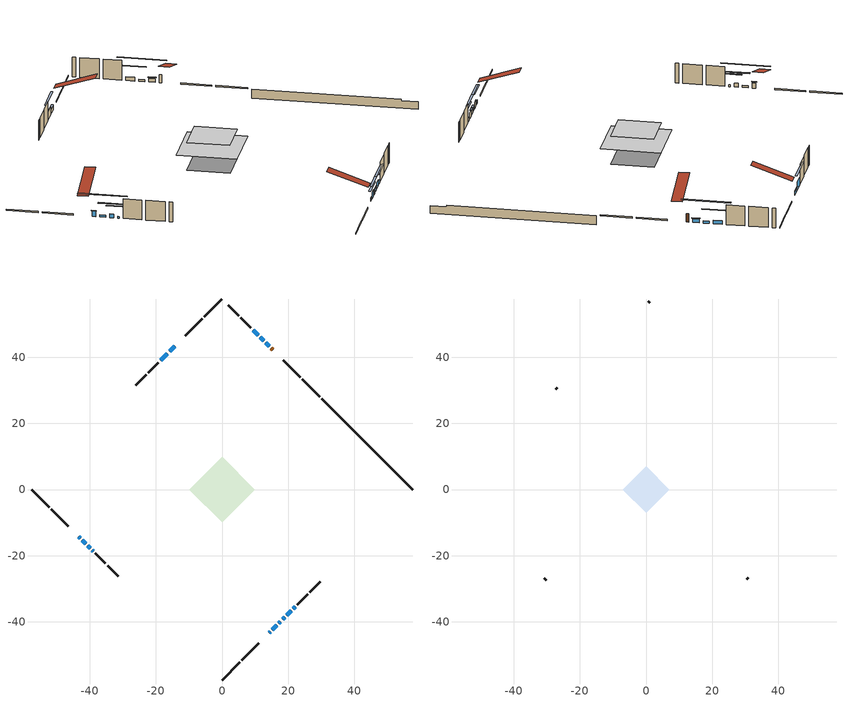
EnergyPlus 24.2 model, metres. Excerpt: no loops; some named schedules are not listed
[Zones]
conditioned space
 floor adiabatic (AdiabaticFloorConstruction): -9.97,0 0,9.97 9.97,0 0,-9.97 z2.9
 floor foundation (Slab1 construction): -6.84,0.38 -0.38,6.84 6.84,-0.38 0.38,-6.84 z-1.77
 wall outside (RimJoist1 construction): 0,-57.57 5.29,-52.28 / -57.57,0 -52.28,-5.29 / 0,57.57 -5.29,52.28 / 29.54,28.03 24.25,33.32 z0.46:0.76
 wall outside (RimJoist2 construction): 5.95,-51.62 11.08,-46.49 / -51.62,-5.95 -46.49,-11.08 / -5.95,51.62 -11.08,46.49 / 23.59,33.98 18.46,39.11 z0.46:0.76
 wall outside (AdiabaticWallConstruction 1): 15.34,42.24 14.94,42.63 z0.46:2.49
 wall outside (AdiabaticWallConstruction): 14.2,-43.37 14.6,-42.97 / -14.21,43.37 -15.82,41.75 / 17.14,-40.44 17.66,-39.92 / 18.31,-39.26 18.98,-38.59 / 14.29,43.29 13.24,44.33 / -40.51,-17.06 -39.85,-17.73 / 10.93,46.65 9.42,48.16 z0.46:1.38; 15.26,-42.32 16.48,-41.09 / 19.63,-37.94 20.86,-36.72 z0.46:1.98; -43.37,-14.21 -42.83,-14.75 z0.46:1.78; -16.48,41.09 -18.56,39.01 z0.46:2.44; -42.17,-15.4 -41.17,-16.41 / 12.59,44.99 11.58,45.99 z0.46:0.97; 21.51,-36.06 22.16,-35.41 z0.46:1.35; -39.19,-18.38 -38.9,-18.67 z0.46:0.87
 wall outside (Wall1 construction): 22.82,-34.76 25.85,-31.73 / -38.25,-19.33 -35.22,-22.36 / -19.22,38.36 -22.25,35.33 / 8.76,48.81 5.73,51.84 z0.46:5.34
 wall outside (Wall2 construction): 26.5,-31.07 29.73,-27.85 / -34.56,-23.01 -31.34,-26.24 / -22.9,34.67 -26.13,31.45 / 5.07,52.5 1.85,55.72 z0.46:5.34
 wall foundation (FoundationWall1 construction): 30.2,27.37,-1.77 30.2,27.37,0.46 54.84,2.74,0.46 54.84,2.74,0.09 57.57,0,0.09 57.57,0,-1.77
 window (WindowConstruction 12): 14.21,-43.37 14.6,-42.97 z0.46:1.37
 window (WindowConstruction 6): -14.21,43.37 -15.82,41.75 z0.46:1.37
 window (WindowConstruction 7): 15.26,-42.32 16.48,-41.09 z0.46:1.98
 window (WindowConstruction 8): 17.14,-40.44 17.66,-39.92 z0.46:1.37
 window (WindowConstruction 9): 18.31,-39.26 18.98,-38.6 z0.46:1.37
 window (WindowConstruction 10): -43.37,-14.21 -42.83,-14.74 z0.46:1.78
 window (WindowConstruction 11): 14.29,43.29 13.24,44.33 z0.46:1.37
 window (WindowConstruction): -16.48,41.09 -18.56,39.01 z0.46:2.44
 window (WindowConstruction 13): -42.17,-15.4 -41.17,-16.41 z0.46:0.97
 window (WindowConstruction 14): 12.59,44.99 11.58,45.99 z0.46:0.97
 window (WindowConstruction 1): 19.64,-37.94 20.86,-36.72 z0.46:1.98
 window (WindowConstruction 2): 21.51,-36.06 22.16,-35.41 z0.46:1.35
 window (WindowConstruction 3): -40.51,-17.06 -39.85,-17.73 z0.46:1.37
 window (WindowConstruction 4): -39.19,-18.38 -38.9,-18.67 z0.46:0.87
 window (WindowConstruction 5): 10.93,46.65 9.42,48.16 z0.46:1.37
 door (Door): 15.34,42.24 14.94,42.63 z0.46:2.49
 ceiling adiabatic (AdiabaticFloorConstruction): 0,-9.97 9.97,0 0,9.97 -9.97,0 z2.9
attic - vented
 floor to conditioned space (Floor1 construction Reversed): -7.05,0 0,7.05 7.05,0 0,-7.05 z5.34
 wall outside (Wall3 construction): 30.38,-27.19 30.92,-26.65 / -30.68,-26.89 -30.14,-27.43 / -26.78,30.79 -27.32,30.25 / 1.2,56.38 0.66,56.92 z0.46:5.34
 roof outside (Roof1 construction): 13.55,-44.02,5.34 6.68,-37.16,8.57 4.87,-38.97,8.57 11.74,-45.83,5.34; -44.02,-13.55,5.34 -37.16,-6.68,8.57 -38.97,-4.87,8.57 -45.83,-11.74,5.34; -13.55,44.02,5.34 -6.68,37.16,8.57 -4.87,38.97,8.57 -11.74,45.83,5.34; 16,41.58,5.34 9.13,34.71,8.57 10.94,32.9,8.57 17.8,39.77,5.34
shading: 16.47,-41.11 12.34,-45.23 12.63,-45.53 16.76,-41.4 z4.01; -15.96,41.61 -14.06,43.51 -14.35,43.8 -16.26,41.9 z1.58; 18.35,-39.23 13.39,-44.18 13.68,-44.47 18.64,-39.52 z4.62; 17.8,-39.77 16.99,-40.58 17.28,-40.87 18.09,-40.06 z1.58; 19.12,-38.45 18.17,-39.4 18.46,-39.69 19.41,-38.74 z1.58; -42.69,-14.89 -43.51,-14.06 -43.8,-14.35 -42.98,-15.18 z1.98; 13.1,44.47 14.43,43.15 14.72,43.44 13.39,44.76 z1.58; -20.43,37.15 -14.61,42.96 -14.9,43.25 -20.72,37.44 z5.08; -37.58,-20 -45.77,-11.81 -46.06,-12.1 -37.87,-20.29 z6.05; 7.99,49.58 16.18,41.4 16.47,41.69 8.28,49.88 z6.05; 22.72,-34.85 17.77,-39.8 18.06,-40.1 23.01,-35.14 z4.62; 24.03,-33.55 19.65,-37.93 19.94,-38.22 24.32,-33.84 z3.99; -37.98,-19.59 -42.38,-15.2 -42.67,-15.49 -38.27,-19.88 z4.01; -37.04,-20.54 -41.06,-16.52 -41.35,-16.81 -37.33,-20.83 z3.5; 7.55,50.02 12.79,44.78 13.08,45.07 7.84,50.31 z4.01
[Building]
Building 1: Terrain=Suburbs
[Site:Location]
Toronto City Centre_ON: Latitude {deg}=43.63; Longitude {deg}=-79.39; Time Zone {hr}=-5; Elevation {m}=77; Keep Site Location Information=Yes
[Site:GroundTemperature:Shallow]
5.01852, 3.26908, 3.12898, 3.95918, 7.29196, 10.6092, 13.4851, 15.3069, 15.4617, 13.9799, 11.1774, 7.9619
[Site:WaterMainsTemperature]
Calculation Method=Schedule; Temperature Schedule=mains temperature schedule
[Material] Roughness=Rough; Thermal Absorptance=0.9
Name | Thickness {m} | Conductivity {W/m-K} | Density {kg/m3} | Specific Heat {J/kg-K} | Solar Absorptance | Visible Absorptance
asphalt or fiberglass shingles | 0.00635 | 0.162714 | 1121.4 | 1465.45 | 0.4 | 0.4
ceiling loosefill ins | 0.169333 | 0.0480833 | 16.02 | 1046.75 | 0.7 | 0.7
ceiling stud and cavity | 0.1397 | 0.543394 | 65.682 | 1177.47 | 0.7 | 0.7
concrete 4.0 in. | 0.1016 | 1.803125 | 2242.8 | 837.4 | 0.7 | 0.7
concrete 8.0 in. | 0.2032 | 1.803125 | 2242.8 | 837.4 | 0.7 | 0.7
door material | 0.04445 | 0.053851 | 512.64 | 1214.23 | 0.7 | 0.7
exterior vertical ins | 0.00272699 | 0.029427 | 32.04 | 1214.23 | 0.7 | 0.7
floor covering | 0.0127 | 0.0433444 | 54.468 | 1339.84 | 0.6 | 0.6
floor rigid ins; wall rigid ins | 0.512978 | 0.029427 | 32.04 | 1214.23 | 0.7 | 0.7
floor stud and cavity | 0.1397 | 1.75129 | 37.0049 | 1207.88 | 0.7 | 0.7
furniture material conditioned space 1 | 0.1524 | 0.115458 | 640.8 | 1214.23 | 0.6 | 0.6
gypsum board | 0.0127 | 0.160291 | 801 | 837.4 | 0.6 | 0.6
gypsum board 1 | 0.0127 | 0.160291 | 801 | 837.4 | 0.7 | 0.7
osb sheathing 0.5 in. | 0.0127 | 0.115458 | 512.64 | 1214.23 | 0.7 | 0.7
osb sheathing 0.75 in. | 0.01905 | 0.115458 | 512.64 | 1214.23 | 0.7 | 0.7
osb sheathing 2.0 in. | 0.0508 | 0.115458 | 512.64 | 1214.23 | 0.7 | 0.7
rim joist rigid ins | 0.051816 | 0.029427 | 32.04 | 1214.23 | 0.7 | 0.7
rim joist stud and cavity | 0.0508 | 0.177588 | 50.32683 | 1063.81 | 0.6 | 0.6
rim joist stud and cavity 1 | 0.0508 | 0.275866 | 125.044 | 1163.47 | 0.6 | 0.6
wall stud and cavity | 0.1397 | 0.0818765 | 139.0536 | 1170.24 | 0.7 | 0.7
wall stud and cavity 1 | 0.1397 | 0.0935595 | 139.0536 | 1170.24 | 0.7 | 0.7
wall stud and cavity 2 | 0.0889 | 6.1454 | 50.32683 | 1063.81 | 0.6 | 0.6
wall stud and cavity 3 | 0.0889 | 0.380278 | 52.3479 | 1209.89 | 0.7 | 0.7
wall stud and cavity 4 | 0.0889 | 0.391764 | 83.0341 | 1211.67 | 0.7 | 0.7
wood siding | 0.0254 | 0.102417 | 544.68 | 1172.36 | 0.4 | 0.4
wood siding 1 | 0.00254 | 0.102417 | 544.68 | 1172.36 | 0.4 | 0.4
wood siding 2; wood siding 3; wood siding 4 | 0.0254 | 0.102417 | 544.68 | 1172.36 | 0.7 | 0.7
[WindowMaterial:SimpleGlazingSystem]
Name | U-Factor {W/m2-K} | Solar Heat Gain Coefficient
WindowMaterial | 2.26155 | 0.54
WindowMaterial 1 | 1.93563 | 0.6
WindowMaterial 10 | 2.05771 | 0.56
WindowMaterial 11 | 3.063281 | 0.4
WindowMaterial 2 | 2.05941 | 0.51
WindowMaterial 3 | 2.12698 | 0.48
WindowMaterial 4 | 2.09405 | 0.46
WindowMaterial 5 | 2.092343 | 0.49
WindowMaterial 6 | 2.080987 | 0.5
WindowMaterial 7 | 2.086665 | 0.5
WindowMaterial 8 | 2.05203 | 0.52
WindowMaterial 9 | 2.04351 | 0.53
[Construction]
AdiabaticFloorConstruction: floor stud and cavity, floor rigid ins, osb sheathing 0.75 in., floor covering
AdiabaticWallConstruction: wood siding 3, wall rigid ins, wall stud and cavity 3, gypsum board
AdiabaticWallConstruction 1: wood siding 4, wall rigid ins, wall stud and cavity 3, gypsum board
Door: door material
Floor1 construction Reversed: gypsum board, ceiling stud and cavity, ceiling loosefill ins
FoundationWall1 construction: concrete 8.0 in., gypsum board 1
furniture construction conditioned space 1: furniture material conditioned space 1
PartitionWallConstruction: gypsum board, wall stud and cavity 4, gypsum board
RimJoist1 construction: wood siding 2, rim joist stud and cavity
RimJoist2 construction: wood siding 2, rim joist rigid ins, osb sheathing 2.0 in., rim joist stud and cavity 1
Roof1 construction: asphalt or fiberglass shingles
Slab1 construction: concrete 4.0 in.
Wall1 construction: wood siding, osb sheathing 0.5 in., wall stud and cavity, gypsum board
Wall2 construction: wood siding, osb sheathing 0.5 in., wall stud and cavity 1, gypsum board
Wall3 construction: wood siding 1, wall stud and cavity 2
WindowConstruction: WindowMaterial
WindowConstruction 1; WindowConstruction 7: WindowMaterial 1
WindowConstruction 10: WindowMaterial 9
WindowConstruction 11; WindowConstruction 8: WindowMaterial 7
WindowConstruction 12: WindowMaterial 10
WindowConstruction 13; WindowConstruction 14: WindowMaterial 11
WindowConstruction 2: WindowMaterial 2
WindowConstruction 3: WindowMaterial 3
WindowConstruction 4: WindowMaterial 4
WindowConstruction 5: WindowMaterial 5
WindowConstruction 6: WindowMaterial 6
WindowConstruction 9: WindowMaterial 8
[Zone] Multiplier=1; Part of Total Floor Area=Yes
Name | Volume {m3}
attic - vented | 52.1995
conditioned space | 752.9
[Space]
Name | Zone | Volume {m3}
attic - vented 1 | attic - vented | 52.1995
conditioned space 1 | conditioned space | 752.9
[ZoneInfiltration:EffectiveLeakageArea]
infil attic - vented 1: Zone or Space=attic - vented 1; Schedule=Always On Discrete; Effective Air Leakage Area {cm2}=4183.58; Stack Coefficient=0.000564169; Wind Coefficient=1.60481e-05
[ZoneMixing]
whole house fan mix: Zone or Space=attic - vented; Schedule=Always On Continuous; Design Flow Rate Calculation Method=Flow/Zone; Design Flow Rate {m3/s}=0; Source Zone or Space=conditioned space
[SurfaceProperty:ExposedFoundationPerimeter]
Slab1: Exposed Perimeter Calculation Method=TotalExposedPerimeter; Total Exposed Perimeter {m}=38.711
[InternalMass] Zone or ZoneList=conditioned space; Space or SpaceList=conditioned space 1
Name | Construction | Surface Area {m2}
furniture mass conditioned space 1 | furniture construction conditioned space 1 | 116.84
partition wall mass | PartitionWallConstruction | 292.1
[Lights]
interior lighting: Zone or ZoneList or Space or SpaceList=conditioned space 1; Schedule=interior lighting schedule; Design Level Calculation Method=LightingLevel; Lighting Level {W}=343.2; Return Air Fraction=0; Fraction Radiant=0.6; Fraction Visible=0.2; Fraction Replaceable=1
[People]
occupants: Zone or ZoneList or Space or SpaceList=conditioned space 1; Number of People Schedule=occupants schedule; Number of People Calculation Method=People; Number of People=3; Fraction Radiant=0.314171; Sensible Heat Fraction=0.56303; Activity Level Schedule=occupants activity schedule; Carbon Dioxide Generation Rate {m3/s-W}=0; Enable ASHRAE 55 Comfort Warnings=No; Mean Radiant Temperature Calculation Type=EnclosureAveraged
[ElectricEquipment] Zone or ZoneList or Space or SpaceList=conditioned space 1; Design Level Calculation Method=EquipmentLevel
Name | Schedule | Design Level {W} | Fraction Latent | Fraction Radiant | Fraction Lost
clothes dryer | clothes dryer schedule | 140.772 | 0.015 | 0.081 | 0.85
clothes washer | clothes washer schedule | 32.1985 | 0.03 | 0.162 | 0.7
cooking range | cooking range schedule | 215.147 | 0.08 | 0.432 | 0.2
dishwasher | dishwasher schedule | 66.8632 | 0.3 | 0.18 | 0.4
fridge | fridge schedule | 72.9452 | 0 | 0.6 | 0
mech vent house fan | mech vent house fan schedule | 0.95 | 0 | 0 | 1
mech vent house fan cfis | mech vent house fan cfis schedule | 0 | 0 | 0 | 0
misc plug loads | misc plug loads schedule | 494.7 | 0.045 | 0.513 | 0.1
whole house fan | Always On Discrete | 0 | 0 | 0 | 1
[OtherEquipment] Zone or ZoneList or Space or SpaceList=conditioned space 1; Design Level Calculation Method=EquipmentLevel
Name | Fuel Type | Schedule | Design Level {W} | Fraction Latent | Fraction Radiant | Fraction Lost
clothes dryer 1 | Electricity | clothes dryer schedule | 0 | 0.015 | 0.081 | 0.85
cooking range 1 | Electricity | cooking range schedule | 0 | 0.08 | 0.432 | 0.2
general water use latent | None | general water use schedule | 62.594 | 1 | 0 | 0
general water use sensible | None | general water use schedule | -61.6891 | 0 | 0.6 | 0
mech vent house fan latent load | None | Always On Discrete | 0 | 1 | 0 | 0
mech vent house fan sensible load | None | Always On Discrete | 0 | 0 | 0 | 0
water heater energy adjustment1 | Electricity | Always On Discrete | 0.01 | 0 | 0 | 1
[ZoneInfiltration:DesignFlowRate] Zone or ZoneList or Space or SpaceList=conditioned space 1; Schedule=Always On Discrete; Design Flow Rate Calculation Method=Flow/Zone; Design Flow Rate {m3/s}=0
infil flow; natural vent flow; whole house fan flow
[Foundation:Kiva]
Foundation Kiva 1: Initial Indoor Air Temperature {C}=18; Wall Height Above Grade {m}=0.460004; Wall Depth Below Slab {m}=0.2032; Custom Block Material Name 1=exterior vertical ins; Custom Block Depth 1 {m}=2.23001; Custom Block X Position 1 {m}=0.2159; Custom Block Z Position 1 {m}=0
[Foundation:Kiva:Settings]
Soil Conductivity {W/m-K}=0.849921; Soil Density {kg/m3}=1842.3; Soil Specific Heat {J/kg-K}=418.7; Ground Solar Absorptivity=0.9; Ground Thermal Absorptivity=0.9; Ground Surface Roughness {m}=0.03; Far-Field Width {m}=40; Deep-Ground Boundary Condition=ZeroFlux; Deep-Ground Depth {m}=40; Minimum Cell Dimension {m}=0.2; Maximum Cell Growth Coefficient=3; Simulation Timestep=Timestep
[Exterior:Lights]
exterior lighting: Schedule=exterior lighting schedule; Design Level {W}=75.6
[Schedule:Constant]
Name | Hourly Value
Always On Continuous; mech vent house fan schedule; mech vent house fan cfis schedule; Always On Discrete | 1
occupants activity schedule | 117.228
fridge schedule | 0
[Schedule:Week:Daily]
interior lighting schedule Week Rule - Jan1-Jan27: interior lighting schedule day, interior lighting schedule day, interior lighting schedule day, interior lighting schedule day, interior lighting schedule day, interior lighting schedule day, interior lighting schedule day, interior lighting schedule default day, interior lighting schedule default day, interior lighting schedule default day, interior lighting schedule default day, interior lighting schedule default day
interior lighting schedule Week Rule - Jan28-Feb3: interior lighting schedule day, interior lighting schedule day, interior lighting schedule day, interior lighting schedule day, interior lighting schedule day 1, interior lighting schedule day 1, interior lighting schedule day 1, interior lighting schedule default day, interior lighting schedule default day, interior lighting schedule default day, interior lighting schedule default day, interior lighting schedule default day
interior lighting schedule Week Rule - Feb4-Feb24: interior lighting schedule day 1, interior lighting schedule day 1, interior lighting schedule day 1, interior lighting schedule day 1, interior lighting schedule day 1, interior lighting schedule day 1, interior lighting schedule day 1, interior lighting schedule default day, interior lighting schedule default day, interior lighting schedule default day, interior lighting schedule default day, interior lighting schedule default day
interior lighting schedule Week Rule - Feb25-Mar3: interior lighting schedule day 1, interior lighting schedule day 1, interior lighting schedule day 1, interior lighting schedule day 1, interior lighting schedule day 2, interior lighting schedule day 2, interior lighting schedule day 2, interior lighting schedule default day, interior lighting schedule default day, interior lighting schedule default day, interior lighting schedule default day, interior lighting schedule default day
interior lighting schedule Week Rule - Mar4-Mar31: interior lighting schedule day 2, interior lighting schedule day 2, interior lighting schedule day 2, interior lighting schedule day 2, interior lighting schedule day 2, interior lighting schedule day 2, interior lighting schedule day 2, interior lighting schedule default day, interior lighting schedule default day, interior lighting schedule default day, interior lighting schedule default day, interior lighting schedule default day
interior lighting schedule Week Rule - Apr1-Apr28: interior lighting schedule day 3, interior lighting schedule day 3, interior lighting schedule day 3, interior lighting schedule day 3, interior lighting schedule day 3, interior lighting schedule day 3, interior lighting schedule day 3, interior lighting schedule default day, interior lighting schedule default day, interior lighting schedule default day, interior lighting schedule default day, interior lighting schedule default day
interior lighting schedule Week Rule - Apr29-May5: interior lighting schedule day 3, interior lighting schedule day 3, interior lighting schedule day 4, interior lighting schedule day 4, interior lighting schedule day 4, interior lighting schedule day 4, interior lighting schedule day 4, interior lighting schedule default day, interior lighting schedule default day, interior lighting schedule default day, interior lighting schedule default day, interior lighting schedule default day
interior lighting schedule Week Rule - May6-May26: interior lighting schedule day 4, interior lighting schedule day 4, interior lighting schedule day 4, interior lighting schedule day 4, interior lighting schedule day 4, interior lighting schedule day 4, interior lighting schedule day 4, interior lighting schedule default day, interior lighting schedule default day, interior lighting schedule default day, interior lighting schedule default day, interior lighting schedule default day
interior lighting schedule Week Rule - May27-Jun2: interior lighting schedule day 4, interior lighting schedule day 4, interior lighting schedule day 4, interior lighting schedule day 4, interior lighting schedule day 4, interior lighting schedule day 5, interior lighting schedule day 5, interior lighting schedule default day, interior lighting schedule default day, interior lighting schedule default day, interior lighting schedule default day, interior lighting schedule default day
interior lighting schedule Week Rule - Jun3-Jun30: interior lighting schedule day 5, interior lighting schedule day 5, interior lighting schedule day 5, interior lighting schedule day 5, interior lighting schedule day 5, interior lighting schedule day 5, interior lighting schedule day 5, interior lighting schedule default day, interior lighting schedule default day, interior lighting schedule default day, interior lighting schedule default day, interior lighting schedule default day
interior lighting schedule Week Rule - Jul1-Jul28: interior lighting schedule day 6, interior lighting schedule day 6, interior lighting schedule day 6, interior lighting schedule day 6, interior lighting schedule day 6, interior lighting schedule day 6, interior lighting schedule day 6, interior lighting schedule default day, interior lighting schedule default day, interior lighting schedule default day, interior lighting schedule default day, interior lighting schedule default day
interior lighting schedule Week Rule - Jul29-Aug4: interior lighting schedule day 6, interior lighting schedule day 6, interior lighting schedule day 6, interior lighting schedule day 7, interior lighting schedule day 7, interior lighting schedule day 7, interior lighting schedule day 7, interior lighting schedule default day, interior lighting schedule default day, interior lighting schedule default day, interior lighting schedule default day, interior lighting schedule default day
interior lighting schedule Week Rule - Aug5-Aug25: interior lighting schedule day 7, interior lighting schedule day 7, interior lighting schedule day 7, interior lighting schedule day 7, interior lighting schedule day 7, interior lighting schedule day 7, interior lighting schedule day 7, interior lighting schedule default day, interior lighting schedule default day, interior lighting schedule default day, interior lighting schedule default day, interior lighting schedule default day
interior lighting schedule Week Rule - Aug26-Sep1: interior lighting schedule day 7, interior lighting schedule day 7, interior lighting schedule day 7, interior lighting schedule day 7, interior lighting schedule day 7, interior lighting schedule day 7, interior lighting schedule day 8, interior lighting schedule default day, interior lighting schedule default day, interior lighting schedule default day, interior lighting schedule default day, interior lighting schedule default day
interior lighting schedule Week Rule - Sep2-Sep29: interior lighting schedule day 8, interior lighting schedule day 8, interior lighting schedule day 8, interior lighting schedule day 8, interior lighting schedule day 8, interior lighting schedule day 8, interior lighting schedule day 8, interior lighting schedule default day, interior lighting schedule default day, interior lighting schedule default day, interior lighting schedule default day, interior lighting schedule default day
interior lighting schedule Week Rule - Sep30-Oct6: interior lighting schedule day 8, interior lighting schedule day 9, interior lighting schedule day 9, interior lighting schedule day 9, interior lighting schedule day 9, interior lighting schedule day 9, interior lighting schedule day 9, interior lighting schedule default day, interior lighting schedule default day, interior lighting schedule default day, interior lighting schedule default day, interior lighting schedule default day
interior lighting schedule Week Rule - Oct7-Oct27: interior lighting schedule day 9, interior lighting schedule day 9, interior lighting schedule day 9, interior lighting schedule day 9, interior lighting schedule day 9, interior lighting schedule day 9, interior lighting schedule day 9, interior lighting schedule default day, interior lighting schedule default day, interior lighting schedule default day, interior lighting schedule default day, interior lighting schedule default day
interior lighting schedule Week Rule - Oct28-Nov3: interior lighting schedule day 9, interior lighting schedule day 9, interior lighting schedule day 9, interior lighting schedule day 9, interior lighting schedule day 10, interior lighting schedule day 10, interior lighting schedule day 10, interior lighting schedule default day, interior lighting schedule default day, interior lighting schedule default day, interior lighting schedule default day, interior lighting schedule default day
interior lighting schedule Week Rule - Nov4-Nov24: interior lighting schedule day 10, interior lighting schedule day 10, interior lighting schedule day 10, interior lighting schedule day 10, interior lighting schedule day 10, interior lighting schedule day 10, interior lighting schedule day 10, interior lighting schedule default day, interior lighting schedule default day, interior lighting schedule default day, interior lighting schedule default day, interior lighting schedule default day
interior lighting schedule Week Rule - Nov25-Dec1: interior lighting schedule day 10, interior lighting schedule day 10, interior lighting schedule day 10, interior lighting schedule day 10, interior lighting schedule day 10, interior lighting schedule day 10, interior lighting schedule day 11, interior lighting schedule default day, interior lighting schedule default day, interior lighting schedule default day, interior lighting schedule default day, interior lighting schedule default day
interior lighting schedule Week Rule - Dec2-Dec31: interior lighting schedule day 11, interior lighting schedule day 11, interior lighting schedule day 11, interior lighting schedule day 11, interior lighting schedule day 11, interior lighting schedule day 11, interior lighting schedule day 11, interior lighting schedule default day, interior lighting schedule default day, interior lighting schedule default day, interior lighting schedule default day, interior lighting schedule default day
occupants schedule Week Rule - Jan1-Dec31: occupants schedule day, occupants schedule day, occupants schedule day, occupants schedule day, occupants schedule day, occupants schedule day, occupants schedule day, occupants schedule default day, occupants schedule default day, occupants schedule default day, occupants schedule default day, occupants schedule default day
clothes dryer schedule Week Rule - Jan1-Dec31: clothes dryer schedule day, clothes dryer schedule day, clothes dryer schedule day, clothes dryer schedule day, clothes dryer schedule day, clothes dryer schedule day, clothes dryer schedule day, clothes dryer schedule default day, clothes dryer schedule default day, clothes dryer schedule default day, clothes dryer schedule default day, clothes dryer schedule default day
clothes washer schedule Week Rule - Jan1-Dec31: clothes washer schedule day, clothes washer schedule day, clothes washer schedule day, clothes washer schedule day, clothes washer schedule day, clothes washer schedule day, clothes washer schedule day, clothes washer schedule default day, clothes washer schedule default day, clothes washer schedule default day, clothes washer schedule default day, clothes washer schedule default day
cooking range schedule Week Rule - Jan1-Dec31: cooking range schedule day, cooking range schedule day, cooking range schedule day, cooking range schedule day, cooking range schedule day, cooking range schedule day, cooking range schedule day, cooking range schedule default day, cooking range schedule default day, cooking range schedule default day, cooking range schedule default day, cooking range schedule default day
dishwasher schedule Week Rule - Jan1-Dec31: dishwasher schedule day, dishwasher schedule day, dishwasher schedule day, dishwasher schedule day, dishwasher schedule day, dishwasher schedule day, dishwasher schedule day, dishwasher schedule default day, dishwasher schedule default day, dishwasher schedule default day, dishwasher schedule default day, dishwasher schedule default day
misc plug loads schedule Week Rule - Jan1-Dec31: misc plug loads schedule day, misc plug loads schedule day, misc plug loads schedule day, misc plug loads schedule day, misc plug loads schedule day, misc plug loads schedule day, misc plug loads schedule day, misc plug loads schedule default day, misc plug loads schedule default day, misc plug loads schedule default day, misc plug loads schedule default day, misc plug loads schedule default day
general water use schedule Week Rule - Jan1-Dec31: general water use schedule day, general water use schedule day, general water use schedule day, general water use schedule day, general water use schedule day, general water use schedule day, general water use schedule day, general water use schedule default day, general water use schedule default day, general water use schedule default day, general water use schedule default day, general water use schedule default day
exterior lighting schedule Week Rule - Jan1-Jan27: exterior lighting schedule day, exterior lighting schedule day, exterior lighting schedule day, exterior lighting schedule day, exterior lighting schedule day, exterior lighting schedule day, exterior lighting schedule day, exterior lighting schedule default day, exterior lighting schedule default day, exterior lighting schedule default day, exterior lighting schedule default day, exterior lighting schedule default day
exterior lighting schedule Week Rule - Jan28-Feb3: exterior lighting schedule day, exterior lighting schedule day, exterior lighting schedule day, exterior lighting schedule day, exterior lighting schedule day 1, exterior lighting schedule day 1, exterior lighting schedule day 1, exterior lighting schedule default day, exterior lighting schedule default day, exterior lighting schedule default day, exterior lighting schedule default day, exterior lighting schedule default day
exterior lighting schedule Week Rule - Feb4-Feb24: exterior lighting schedule day 1, exterior lighting schedule day 1, exterior lighting schedule day 1, exterior lighting schedule day 1, exterior lighting schedule day 1, exterior lighting schedule day 1, exterior lighting schedule day 1, exterior lighting schedule default day, exterior lighting schedule default day, exterior lighting schedule default day, exterior lighting schedule default day, exterior lighting schedule default day
exterior lighting schedule Week Rule - Feb25-Mar3: exterior lighting schedule day 1, exterior lighting schedule day 1, exterior lighting schedule day 1, exterior lighting schedule day 1, exterior lighting schedule day 2, exterior lighting schedule day 2, exterior lighting schedule day 2, exterior lighting schedule default day, exterior lighting schedule default day, exterior lighting schedule default day, exterior lighting schedule default day, exterior lighting schedule default day
exterior lighting schedule Week Rule - Mar4-Mar31: exterior lighting schedule day 2, exterior lighting schedule day 2, exterior lighting schedule day 2, exterior lighting schedule day 2, exterior lighting schedule day 2, exterior lighting schedule day 2, exterior lighting schedule day 2, exterior lighting schedule default day, exterior lighting schedule default day, exterior lighting schedule default day, exterior lighting schedule default day, exterior lighting schedule default day
exterior lighting schedule Week Rule - Apr1-Apr28: exterior lighting schedule day 3, exterior lighting schedule day 3, exterior lighting schedule day 3, exterior lighting schedule day 3, exterior lighting schedule day 3, exterior lighting schedule day 3, exterior lighting schedule day 3, exterior lighting schedule default day, exterior lighting schedule default day, exterior lighting schedule default day, exterior lighting schedule default day, exterior lighting schedule default day
exterior lighting schedule Week Rule - Apr29-May5: exterior lighting schedule day 3, exterior lighting schedule day 3, exterior lighting schedule day 4, exterior lighting schedule day 4, exterior lighting schedule day 4, exterior lighting schedule day 4, exterior lighting schedule day 4, exterior lighting schedule default day, exterior lighting schedule default day, exterior lighting schedule default day, exterior lighting schedule default day, exterior lighting schedule default day
exterior lighting schedule Week Rule - May6-May26: exterior lighting schedule day 4, exterior lighting schedule day 4, exterior lighting schedule day 4, exterior lighting schedule day 4, exterior lighting schedule day 4, exterior lighting schedule day 4, exterior lighting schedule day 4, exterior lighting schedule default day, exterior lighting schedule default day, exterior lighting schedule default day, exterior lighting schedule default day, exterior lighting schedule default day
exterior lighting schedule Week Rule - May27-Jun2: exterior lighting schedule day 4, exterior lighting schedule day 4, exterior lighting schedule day 4, exterior lighting schedule day 4, exterior lighting schedule day 4, exterior lighting schedule day 5, exterior lighting schedule day 5, exterior lighting schedule default day, exterior lighting schedule default day, exterior lighting schedule default day, exterior lighting schedule default day, exterior lighting schedule default day
exterior lighting schedule Week Rule - Jun3-Jun30: exterior lighting schedule day 5, exterior lighting schedule day 5, exterior lighting schedule day 5, exterior lighting schedule day 5, exterior lighting schedule day 5, exterior lighting schedule day 5, exterior lighting schedule day 5, exterior lighting schedule default day, exterior lighting schedule default day, exterior lighting schedule default day, exterior lighting schedule default day, exterior lighting schedule default day
exterior lighting schedule Week Rule - Jul1-Jul28: exterior lighting schedule day 6, exterior lighting schedule day 6, exterior lighting schedule day 6, exterior lighting schedule day 6, exterior lighting schedule day 6, exterior lighting schedule day 6, exterior lighting schedule day 6, exterior lighting schedule default day, exterior lighting schedule default day, exterior lighting schedule default day, exterior lighting schedule default day, exterior lighting schedule default day
exterior lighting schedule Week Rule - Jul29-Aug4: exterior lighting schedule day 6, exterior lighting schedule day 6, exterior lighting schedule day 6, exterior lighting schedule day 7, exterior lighting schedule day 7, exterior lighting schedule day 7, exterior lighting schedule day 7, exterior lighting schedule default day, exterior lighting schedule default day, exterior lighting schedule default day, exterior lighting schedule default day, exterior lighting schedule default day
exterior lighting schedule Week Rule - Aug5-Aug25: exterior lighting schedule day 7, exterior lighting schedule day 7, exterior lighting schedule day 7, exterior lighting schedule day 7, exterior lighting schedule day 7, exterior lighting schedule day 7, exterior lighting schedule day 7, exterior lighting schedule default day, exterior lighting schedule default day, exterior lighting schedule default day, exterior lighting schedule default day, exterior lighting schedule default day
exterior lighting schedule Week Rule - Aug26-Sep1: exterior lighting schedule day 7, exterior lighting schedule day 7, exterior lighting schedule day 7, exterior lighting schedule day 7, exterior lighting schedule day 7, exterior lighting schedule day 7, exterior lighting schedule day 8, exterior lighting schedule default day, exterior lighting schedule default day, exterior lighting schedule default day, exterior lighting schedule default day, exterior lighting schedule default day
exterior lighting schedule Week Rule - Sep2-Sep29: exterior lighting schedule day 8, exterior lighting schedule day 8, exterior lighting schedule day 8, exterior lighting schedule day 8, exterior lighting schedule day 8, exterior lighting schedule day 8, exterior lighting schedule day 8, exterior lighting schedule default day, exterior lighting schedule default day, exterior lighting schedule default day, exterior lighting schedule default day, exterior lighting schedule default day
exterior lighting schedule Week Rule - Sep30-Oct6: exterior lighting schedule day 8, exterior lighting schedule day 9, exterior lighting schedule day 9, exterior lighting schedule day 9, exterior lighting schedule day 9, exterior lighting schedule day 9, exterior lighting schedule day 9, exterior lighting schedule default day, exterior lighting schedule default day, exterior lighting schedule default day, exterior lighting schedule default day, exterior lighting schedule default day
exterior lighting schedule Week Rule - Oct7-Oct27: exterior lighting schedule day 9, exterior lighting schedule day 9, exterior lighting schedule day 9, exterior lighting schedule day 9, exterior lighting schedule day 9, exterior lighting schedule day 9, exterior lighting schedule day 9, exterior lighting schedule default day, exterior lighting schedule default day, exterior lighting schedule default day, exterior lighting schedule default day, exterior lighting schedule default day
[Schedule:Year]
interior lighting schedule: interior lighting schedule Week Rule - Jan1-Jan27, 1, 1, 1, 27, interior lighting schedule Week Rule - Jan28-Feb3, 1, 28, 2, 3, interior lighting schedule Week Rule - Feb4-Feb24, 2, 4, 2, 24, interior lighting schedule Week Rule - Feb25-Mar3, 2, 25, 3, 3, interior lighting schedule Week Rule - Mar4-Mar31, 3, 4, 3, 31, interior lighting schedule Week Rule - Apr1-Apr28, 4, 1, 4, 28, interior lighting schedule Week Rule - Apr29-May5, 4, 29, 5, 5, interior lighting schedule Week Rule - May6-May26, 5, 6, 5, 26, interior lighting schedule Week Rule - May27-Jun2, 5, 27, 6, 2, interior lighting schedule Week Rule - Jun3-Jun30, 6, 3, 6, 30, interior lighting schedule Week Rule - Jul1-Jul28, 7, 1, 7, 28, interior lighting schedule Week Rule - Jul29-Aug4, 7, 29, 8, 4, interior lighting schedule Week Rule - Aug5-Aug25, 8, 5, 8, 25, interior lighting schedule Week Rule - Aug26-Sep1, 8, 26, 9, 1, interior lighting schedule Week Rule - Sep2-Sep29, 9, 2, 9, 29, interior lighting schedule Week Rule - Sep30-Oct6, 9, 30, 10, 6, interior lighting schedule Week Rule - Oct7-Oct27, 10, 7, 10, 27, interior lighting schedule Week Rule - Oct28-Nov3, 10, 28, 11, 3, interior lighting schedule Week Rule - Nov4-Nov24, 11, 4, 11, 24, interior lighting schedule Week Rule - Nov25-Dec1, 11, 25, 12, 1, interior lighting schedule Week Rule - Dec2-Dec31, 12, 2, 12, 31
occupants schedule: occupants schedule Week Rule - Jan1-Dec31, 1, 1, 12, 31
clothes dryer schedule: clothes dryer schedule Week Rule - Jan1-Dec31, 1, 1, 12, 31
clothes washer schedule: clothes washer schedule Week Rule - Jan1-Dec31, 1, 1, 12, 31
cooking range schedule: cooking range schedule Week Rule - Jan1-Dec31, 1, 1, 12, 31
dishwasher schedule: dishwasher schedule Week Rule - Jan1-Dec31, 1, 1, 12, 31
misc plug loads schedule: misc plug loads schedule Week Rule - Jan1-Dec31, 1, 1, 12, 31
general water use schedule: general water use schedule Week Rule - Jan1-Dec31, 1, 1, 12, 31
exterior lighting schedule: exterior lighting schedule Week Rule - Jan1-Jan27, 1, 1, 1, 27, exterior lighting schedule Week Rule - Jan28-Feb3, 1, 28, 2, 3, exterior lighting schedule Week Rule - Feb4-Feb24, 2, 4, 2, 24, exterior lighting schedule Week Rule - Feb25-Mar3, 2, 25, 3, 3, exterior lighting schedule Week Rule - Mar4-Mar31, 3, 4, 3, 31, exterior lighting schedule Week Rule - Apr1-Apr28, 4, 1, 4, 28, exterior lighting schedule Week Rule - Apr29-May5, 4, 29, 5, 5, exterior lighting schedule Week Rule - May6-May26, 5, 6, 5, 26, exterior lighting schedule Week Rule - May27-Jun2, 5, 27, 6, 2, exterior lighting schedule Week Rule - Jun3-Jun30, 6, 3, 6, 30, exterior lighting schedule Week Rule - Jul1-Jul28, 7, 1, 7, 28, exterior lighting schedule Week Rule - Jul29-Aug4, 7, 29, 8, 4, exterior lighting schedule Week Rule - Aug5-Aug25, 8, 5, 8, 25, exterior lighting schedule Week Rule - Aug26-Sep1, 8, 26, 9, 1, exterior lighting schedule Week Rule - Sep2-Sep29, 9, 2, 9, 29, exterior lighting schedule Week Rule - Sep30-Oct6, 9, 30, 10, 6, exterior lighting schedule Week Rule - Oct7-Oct27, 10, 7, 10, 27, exterior lighting schedule Week Rule - Oct28-Nov3, 10, 28, 11, 3, exterior lighting schedule Week Rule - Nov4-Nov24, 11, 4, 11, 24, exterior lighting schedule Week Rule - Nov25-Dec1, 11, 25, 12, 1, exterior lighting schedule Week Rule - Dec2-Dec31, 12, 2, 12, 31
[Schedule:Compact]
mains temperature schedule: Through: 01/01, For: AllDays, Until: 24:00, 8.80333, Through: 01/02, For: AllDays, Until: 24:00, 8.74333, Through: 01/03, For: AllDays, Until: 24:00, 8.68389, Through: 01/04, For: AllDays, Until: 24:00, 8.62611, Through: 01/05, For: AllDays, Until: 24:00, 8.56944, Through: 01/06, For: AllDays, Until: 24:00, 8.51389, Through: 01/07, For: AllDays, Until: 24:00, 8.45944, Through: 01/08, For: AllDays, Until: 24:00, 8.40611, Through: 01/09, For: AllDays, Until: 24:00, 8.35389, Through: 01/10, For: AllDays, Until: 24:00, 8.30278, Through: 01/11, For: AllDays, Until: 24:00, 8.25333, Through: 01/12, For: AllDays, Until: 24:00, 8.205, Through: 01/13, For: AllDays, Until: 24:00, 8.15778, Through: 01/14, For: AllDays, Until: 24:00, 8.11222, Through: 01/15, For: AllDays, Until: 24:00, 8.06778, Through: 01/16, For: AllDays, Until: 24:00, 8.02444, Through: 01/17, For: AllDays, Until: 24:00, 7.98222, Through: 01/18, For: AllDays, Until: 24:00, 7.94167, Through: 01/19, For: AllDays, Until: 24:00, 7.90222, Through: 01/20, For: AllDays, Until: 24:00, 7.86444, Through: 01/21, For: AllDays, Until: 24:00, 7.82778, Through: 01/22, For: AllDays, Until: 24:00, 7.79278, Through: 01/23, For: AllDays, Until: 24:00, 7.75889, Through: 01/24, For: AllDays, Until: 24:00, 7.72667, Through: 01/25, For: AllDays, Until: 24:00, 7.69556, Through: 01/26, For: AllDays, Until: 24:00, 7.66611, Through: 01/27, For: AllDays, Until: 24:00, 7.63778, Through: 01/28, For: AllDays, Until: 24:00, 7.61111, Through: 01/29, For: AllDays, Until: 24:00, 7.58556, Through: 01/30, For: AllDays, Until: 24:00, 7.56167, Through: 01/31, For: AllDays, Until: 24:00, 7.53944, Through: 02/01, For: AllDays, Until: 24:00, 7.51833, Through: 02/02, For: AllDays, Until: 24:00, 7.49889, Through: 02/03, For: AllDays, Until: 24:00, 7.48111, Through: 02/04, For: AllDays, Until: 24:00, 7.46444, Through: 02/05, For: AllDays, Until: 24:00, 7.44944, Through: 02/06, For: AllDays, Until: 24:00, 7.43556, Through: 02/07, For: AllDays, Until: 24:00, 7.42333, Through: 02/08, For: AllDays, Until: 24:00, 7.41278, Through: 02/09, For: AllDays, Until: 24:00, 7.40389, Through: 02/10, For: AllDays, Until: 24:00, 7.39611, Through: 02/11, For: AllDays, Until: 24:00, 7.39, Through: 02/12, For: AllDays, Until: 24:00, 7.38556, Through: 02/13, For: AllDays, Until: 24:00, 7.38222, Through: 02/14, For: AllDays, Until: 24:00, 7.38056, Through: 02/15, For: AllDays, Until: 24:00, 7.38056, Through: 02/16, For: AllDays, Until: 24:00, 7.38222, Through: 02/17, For: AllDays, Until: 24:00, 7.385, Through: 02/18, For: AllDays, Until: 24:00, 7.38944, Through: 02/19, For: AllDays, Until: 24:00, 7.395, Through: 02/20, For: AllDays, Until: 24:00, 7.40278, Through: 02/21, For: AllDays, Until: 24:00, 7.41167, Through: 02/22, For: AllDays, Until: 24:00, 7.42222, Through: 02/23, For: AllDays, Until: 24:00, 7.43389, Through: 02/24, For: AllDays, Until: 24:00, 7.44722, Through: 02/25, For: AllDays, Until: 24:00, 7.46222, Through: 02/26, For: AllDays, Until: 24:00, 7.47833, Through: 02/27, For: AllDays, Until: 24:00, 7.49611, Through: 02/28, For: AllDays, Until: 24:00, 7.51556, Through: 03/01, For: AllDays, Until: 24:00, 7.53667, Through: 03/02, For: AllDays, Until: 24:00, 7.55889, Through: 03/03, For: AllDays, Until: 24:00, 7.58222, Through: 03/04, For: AllDays, Until: 24:00, 7.60722, Through: 03/05, For: AllDays, Until: 24:00, 7.63389, Through: 03/06, For: AllDays, Until: 24:00, 7.66222, Through: 03/07, For: AllDays, Until: 24:00, 7.69111, Through: 03/08, For: AllDays, Until: 24:00, 7.72222, Through: 03/09, For: AllDays, Until: 24:00, 7.75444, Through: 03/10, For: AllDays, Until: 24:00, 7.78778, Through: 03/11, For: AllDays, Until: 24:00, 7.82278, Through: 03/12, For: AllDays, Until: 24:00, 7.85944, Through: 03/13, For: AllDays, Until: 24:00, 7.89722, Through: 03/14, For: AllDays, Until: 24:00, 7.93611, Through: 03/15, For: AllDays, Until: 24:00, 7.97667, Through: 03/16, For: AllDays, Until: 24:00, 8.01833, Through: 03/17, For: AllDays, Until: 24:00, 8.06167, Through: 03/18, For: AllDays, Until: 24:00, 8.10611, Through: 03/19, For: AllDays, Until: 24:00, 8.15167, Through: 03/20, For: AllDays, Until: 24:00, 8.19833, Through: 03/21, For: AllDays, Until: 24:00, 8.24667, Through: 03/22, For: AllDays, Until: 24:00, 8.29611, Through: 03/23, For: AllDays, Until: 24:00, 8.34667, Through: 03/24, For: AllDays, Until: 24:00, 8.39889, Through: 03/25, For: AllDays, Until: 24:00, 8.45167, Through: 03/26, For: AllDays, Until: 24:00, 8.50611, Through: 03/27, For: AllDays, Until: 24:00, 8.56167, Through: 03/28, For: AllDays, Until: 24:00, 8.61833, Through: 03/29, For: AllDays, Until: 24:00, 8.67611, Through: 03/30, For: AllDays, Until: 24:00, 8.735, Through: 03/31, For: AllDays, Until: 24:00, 8.795, Through: 04/01, For: AllDays, Until: 24:00, 8.85611, Through: 04/02, For: AllDays, Until: 24:00, 8.91833, Through: 04/03, For: AllDays, Until: 24:00, 8.98167, Through: 04/04, For: AllDays, Until: 24:00, 9.04556, Through: 04/05, For: AllDays, Until: 24:00, 9.11111, Through: 04/06, For: AllDays, Until: 24:00, 9.17722, Through: 04/07, For: AllDays, Until: 24:00, 9.24444, Through: 04/08, For: AllDays, Until: 24:00, 9.31222, Through: 04/09, For: AllDays, Until: 24:00, 9.38167, Through: 04/10, For: AllDays, Until: 24:00, 9.45167, Through: 04/11, For: AllDays, Until: 24:00, 9.52222, Through: 04/12, For: AllDays, Until: 24:00, 9.59444, Through: 04/13, For: AllDays, Until: 24:00, 9.66667, Through: 04/14, For: AllDays, Until: 24:00, 9.74, Through: 04/15, For: AllDays, Until: 24:00, 9.81444, Through: 04/16, For: AllDays, Until: 24:00, 9.88944, Through: 04/17, For: AllDays, Until: 24:00, 9.96556, Through: 04/18, For: AllDays, Until: 24:00, 10.0417, Through: 04/19, For: AllDays, Until: 24:00, 10.1189, Through: 04/20, For: AllDays, Until: 24:00, 10.1972, Through: 04/21, For: AllDays, Until: 24:00, 10.2756, Through: 04/22, For: AllDays, Until: 24:00, 10.355, Through: 04/23, For: AllDays, Until: 24:00, 10.435, Through: 04/24, For: AllDays, Until: 24:00, 10.515, Through: 04/25, For: AllDays, Until: 24:00, 10.5961, Through: 04/26, For: AllDays, Until: 24:00, 10.6778, Through: 04/27, For: AllDays, Until: 24:00, 10.76, Through: 04/28, For: AllDays, Until: 24:00, 10.8428, Through: 04/29, For: AllDays, Until: 24:00, 10.9261, Through: 04/30, For: AllDays, Until: 24:00, 11.0094, Through: 05/01, For: AllDays, Until: 24:00, 11.0933, Through: 05/02, For: AllDays, Until: 24:00, 11.1778, Through: 05/03, For: AllDays, Until: 24:00, 11.2628, Through: 05/04, For: AllDays, Until: 24:00, 11.3478, Through: 05/05, For: AllDays, Until: 24:00, 11.4333, Through: 05/06, For: AllDays, Until: 24:00, 11.5189, Through: 05/07, For: AllDays, Until: 24:00, 11.605, Through: 05/08, For: AllDays, Until: 24:00, 11.6917, Through: 05/09, For: AllDays, Until: 24:00, 11.7778, Through: 05/10, For: AllDays, Until: 24:00, 11.865, Through: 05/11, For: AllDays, Until: 24:00, 11.9517, Through: 05/12, For: AllDays, Until: 24:00, 12.0389, Through: 05/13, For: AllDays, Until: 24:00, 12.1261, Through: 05/14, For: AllDays, Until: 24:00, 12.2133, Through: 05/15, For: AllDays, Until: 24:00, 12.3006, Through: 05/16, For: AllDays, Until: 24:00, 12.3883, Through: 05/17, For: AllDays, Until: 24:00, 12.4756, Through: 05/18, For: AllDays, Until: 24:00, 12.5628, Through: 05/19, For: AllDays, Until: 24:00, 12.6506, Through: 05/20, For: AllDays, Until: 24:00, 12.7378, Through: 05/21, For: AllDays, Until: 24:00, 12.825, Through: 05/22, For: AllDays, Until: 24:00, 12.9122, Through: 05/23, For: AllDays, Until: 24:00, 12.9994, Through: 05/24, For: AllDays, Until: 24:00, 13.0861, Through: 05/25, For: AllDays, Until: 24:00, 13.1728, Through: 05/26, For: AllDays, Until: 24:00, 13.2594, Through: 05/27, For: AllDays, Until: 24:00, 13.3456, Through: 05/28, For: AllDays, Until: 24:00, 13.4317, Through: 05/29, For: AllDays, Until: 24:00, 13.5172, Through: 05/30, For: AllDays, Until: 24:00, 13.6028, Through: 05/31, For: AllDays, Until: 24:00, 13.6878, Through: 06/01, For: AllDays, Until: 24:00, 13.7722, Through: 06/02, For: AllDays, Until: 24:00, 13.8567, Through: 06/03, For: AllDays, Until: 24:00, 13.9406, Through: 06/04, For: AllDays, Until: 24:00, 14.0239, Through: 06/05, For: AllDays, Until: 24:00, 14.1067, Through: 06/06, For: AllDays, Until: 24:00, 14.1894, Through: 06/07, For: AllDays, Until: 24:00, 14.2711, Through: 06/08, For: AllDays, Until: 24:00, 14.3528, Through: 06/09, For: AllDays, Until: 24:00, 14.4339, Through: 06/10, For: AllDays, Until: 24:00, 14.5139, Through: 06/11, For: AllDays, Until: 24:00, 14.5939, Through: 06/12, For: AllDays, Until: 24:00, 14.6728, Through: 06/13, For: AllDays, Until: 24:00, 14.7511, Through: 06/14, For: AllDays, Until: 24:00, 14.8289, Through: 06/15, For: AllDays, Until: 24:00, 14.9061, Through: 06/16, For: AllDays, Until: 24:00, 14.9822, Through: 06/17, For: AllDays, Until: 24:00, 15.0578, Through: 06/18, For: AllDays, Until: 24:00, 15.1328, Through: 06/19, For: AllDays, Until: 24:00, 15.2067, Through: 06/20, For: AllDays, Until: 24:00, 15.28, Through: 06/21, For: AllDays, Until: 24:00, 15.3522, Through: 06/22, For: AllDays, Until: 24:00, 15.4239, Through: 06/23, For: AllDays, Until: 24:00, 15.4944, Through: 06/24, For: AllDays, Until: 24:00, 15.5639, Through: 06/25, For: AllDays, Until: 24:00, 15.6328, Through: 06/26, For: AllDays, Until: 24:00, 15.7006, Through: 06/27, For: AllDays, Until: 24:00, 15.7678, Through: 06/28, For: AllDays, Until: 24:00, 15.8333, Through: 06/29, For: AllDays, Until: 24:00, 15.8983, Through: 06/30, For: AllDays, Until: 24:00, 15.9622, Through: 07/01, For: AllDays, Until: 24:00, 16.025, Through: 07/02, For: AllDays, Until: 24:00, 16.0872, Through: 07/03, For: AllDays, Until: 24:00, 16.1478, Through: 07/04, For: AllDays, Until: 24:00, 16.2072, Through: 07/05, For: AllDays, Until: 24:00, 16.2661, Through: 07/06, For: AllDays, Until: 24:00, 16.3233, Through: 07/07, For: AllDays, Until: 24:00, 16.3794, Through: 07/08, For: AllDays, Until: 24:00, 16.435, Through: 07/09, For: AllDays, Until: 24:00, 16.4889, Through: 07/10, For: AllDays, Until: 24:00, 16.5417, Through: 07/11, For: AllDays, Until: 24:00, 16.5928, Through: 07/12, For: AllDays, Until: 24:00, 16.6433, Through: 07/13, For: AllDays, Until: 24:00, 16.6922, Through: 07/14, For: AllDays, Until: 24:00, 16.74, Through: 07/15, For: AllDays, Until: 24:00, 16.7867, Through: 07/16, For: AllDays, Until: 24:00, 16.8322, Through: 07/17, For: AllDays, Until: 24:00, 16.8761, Through: 07/18, For: AllDays, Until: 24:00, 16.9189, Through: 07/19, For: AllDays, Until: 24:00, 16.96, Through: 07/20, For: AllDays, Until: 24:00, 17, Through: 07/21, For: AllDays, Until: 24:00, 17.0389, Through: 07/22, For: AllDays, Until: 24:00, 17.0761, Through: 07/23, For: AllDays, Until: 24:00, 17.1122, Through: 07/24, For: AllDays, Until: 24:00, 17.1467, Through: 07/25, For: AllDays, Until: 24:00, 17.18, Through: 07/26, For: AllDays, Until: 24:00, 17.2117, Through: 07/27, For: AllDays, Until: 24:00, 17.2422, Through: 07/28, For: AllDays, Until: 24:00, 17.2711, Through: 07/29, For: AllDays, Until: 24:00, 17.2983, Through: 07/30, For: AllDays, Until: 24:00, 17.3244, Through: 07/31, For: AllDays, Until: 24:00, 17.3494, Through: 08/01, For: AllDays, Until: 24:00, 17.3728, Through: 08/02, For: AllDays, Until: 24:00, 17.3944, Through: 08/03, For: AllDays, Until: 24:00, 17.4144, Through: 08/04, For: AllDays, Until: 24:00, 17.4333, Through: 08/05, For: AllDays, Until: 24:00, 17.4506, Through: 08/06, For: AllDays, Until: 24:00, 17.4667, Through: 08/07, For: AllDays, Until: 24:00, 17.4811, Through: 08/08, For: AllDays, Until: 24:00, 17.4939, Through: 08/09, For: AllDays, Until: 24:00, 17.5056, Through: 08/10, For: AllDays, Until: 24:00, 17.5156, Through: 08/11, For: AllDays, Until: 24:00, 17.5239, Through: 08/12, For: AllDays, Until: 24:00, 17.5311, Through: 08/13, For: AllDays, Until: 24:00, 17.5361, Through: 08/14, For: AllDays, Until: 24:00, 17.54, Through: 08/15, For: AllDays, Until: 24:00, 17.5428, Through: 08/16, For: AllDays, Until: 24:00, 17.5439, Through: 08/17, For: AllDays, Until: 24:00, 17.5433, Through: 08/18, For: AllDays, Until: 24:00, 17.5411, Through: 08/19, For: AllDays, Until: 24:00, 17.5372, Through: 08/20, For: AllDays, Until: 24:00, 17.5322, Through: 08/21, For: AllDays, Until: 24:00, 17.5256, Through: 08/22, For: AllDays, Until: 24:00, 17.5178, Through: 08/23, For: AllDays, Until: 24:00, 17.5083, Through: 08/24, For: AllDays, Until: 24:00, 17.4972, Through: 08/25, For: AllDays, Until: 24:00, 17.4844, Through: 08/26, For: AllDays, Until: 24:00, 17.4706, Through: 08/27, For: AllDays, Until: 24:00, 17.455, Through: 08/28, For: AllDays, Until: 24:00, 17.4378, Through: 08/29, For: AllDays, Until: 24:00, 17.4194, Through: 08/30, For: AllDays, Until: 24:00, 17.3994, Through: 08/31, For: AllDays, Until: 24:00, 17.3778, Through: 09/01, For: AllDays, Until: 24:00, 17.355, Through: 09/02, For: AllDays, Until: 24:00, 17.3311, Through: 09/03, For: AllDays, Until: 24:00, 17.305, Through: 09/04, For: AllDays, Until: 24:00, 17.2778, Through: 09/05, For: AllDays, Until: 24:00, 17.2494, Through: 09/06, For: AllDays, Until: 24:00, 17.2194, Through: 09/07, For: AllDays, Until: 24:00, 17.1878, Through: 09/08, For: AllDays, Until: 24:00, 17.155, Through: 09/09, For: AllDays, Until: 24:00, 17.1206, Through: 09/10, For: AllDays, Until: 24:00, 17.085, Through: 09/11, For: AllDays, Until: 24:00, 17.0483, Through: 09/12, For: AllDays, Until: 24:00, 17.01, Through: 09/13, For: AllDays, Until: 24:00, 16.97, Through: 09/14, For: AllDays, Until: 24:00, 16.9289, Through: 09/15, For: AllDays, Until: 24:00, 16.8867, Through: 09/16, For: AllDays, Until: 24:00, 16.8428, Through: 09/17, For: AllDays, Until: 24:00, 16.7983, Through: 09/18, For: AllDays, Until: 24:00, 16.7517, Through: 09/19, For: AllDays, Until: 24:00, 16.7044, Through: 09/20, For: AllDays, Until: 24:00, 16.6556, Through: 09/21, For: AllDays, Until: 24:00, 16.6056, Through: 09/22, For: AllDays, Until: 24:00, 16.5544, Through: 09/23, For: AllDays, Until: 24:00, 16.5017, Through: 09/24, For: AllDays, Until: 24:00, 16.4483, Through: 09/25, For: AllDays, Until: 24:00, 16.3933, Through: 09/26, For: AllDays, Until: 24:00, 16.3372, Through: 09/27, For: AllDays, Until: 24:00, 16.2806, Through: 09/28, For: AllDays, Until: 24:00, 16.2222, Through: 09/29, For: AllDays, Until: 24:00, 16.1628, Through: 09/30, For: AllDays, Until: 24:00, 16.1022, Through: 10/01, For: AllDays, Until: 24:00, 16.0406, Through: 10/02, For: AllDays, Until: 24:00, 15.9778, Through: 10/03, For: AllDays, Until: 24:00, 15.9144, Through: 10/04, For: AllDays, Until: 24:00, 15.8494, Through: 10/05, For: AllDays, Until: 24:00, 15.7839, Through: 10/06, For: AllDays, Until: 24:00, 15.7172, Through: 10/07, For: AllDays, Until: 24:00, 15.6494, Through: 10/08, For: AllDays, Until: 24:00, 15.5811, Through: 10/09, For: AllDays, Until: 24:00, 15.5117, Through: 10/10, For: AllDays, Until: 24:00, 15.4411, Through: 10/11, For: AllDays, Until: 24:00, 15.37, Through: 10/12, For: AllDays, Until: 24:00, 15.2978, Through: 10/13, For: AllDays, Until: 24:00, 15.225, Through: 10/14, For: AllDays, Until: 24:00, 15.1511, Through: 10/15, For: AllDays, Until: 24:00, 15.0767, Through: 10/16, For: AllDays, Until: 24:00, 15.0011, Through: 10/17, For: AllDays, Until: 24:00, 14.925, Through: 10/18, For: AllDays, Until: 24:00, 14.8483, Through: 10/19, For: AllDays, Until: 24:00, 14.7706, Through: 10/20, For: AllDays, Until: 24:00, 14.6922, Through: 10/21, For: AllDays, Until: 24:00, 14.6133, Through: 10/22, For: AllDays, Until: 24:00, 14.5339, Through: 10/23, For: AllDays, Until: 24:00, 14.4539, Through: 10/24, For: AllDays, Until: 24:00, 14.3728, Through: 10/25, For: AllDays, Until: 24:00, 14.2917, Through: 10/26, For: AllDays, Until: 24:00, 14.21, Through: 10/27, For: AllDays, Until: 24:00, 14.1272, Through: 10/28, For: AllDays, Until: 24:00, 14.0444, Through: 10/29, For: AllDays, Until: 24:00, 13.9611, Through: 10/30, For: AllDays, Until: 24:00, 13.8772, Through: 10/31, For: AllDays, Until: 24:00, 13.7933, Through: 11/01, For: AllDays, Until: 24:00, 13.7089, Through: 11/02, For: AllDays, Until: 24:00, 13.6239, Through: 11/03, For: AllDays, Until: 24:00, 13.5383, Through: 11/04, For: AllDays, Until: 24:00, 13.4528, Through: 11/05, For: AllDays, Until: 24:00, 13.3667, Through: 11/06, For: AllDays, Until: 24:00, 13.2806, Through: 11/07, For: AllDays, Until: 24:00, 13.1944, Through: 11/08, For: AllDays, Until: 24:00, 13.1078, Through: 11/09, For: AllDays, Until: 24:00, 13.0206, Through: 11/10, For: AllDays, Until: 24:00, 12.9339, Through: 11/11, For: AllDays, Until: 24:00, 12.8467, Through: 11/12, For: AllDays, Until: 24:00, 12.7594, Through: 11/13, For: AllDays, Until: 24:00, 12.6722, Through: 11/14, For: AllDays, Until: 24:00, 12.5844, Through: 11/15, For: AllDays, Until: 24:00, 12.4972, Through: 11/16, For: AllDays, Until: 24:00, 12.41, Through: 11/17, For: AllDays, Until: 24:00, 12.3222, Through: 11/18, For: AllDays, Until: 24:00, 12.235, Through: 11/19, For: AllDays, Until: 24:00, 12.1478, Through: 11/20, For: AllDays, Until: 24:00, 12.0606, Through: 11/21, For: AllDays, Until: 24:00, 11.9733, Through: 11/22, For: AllDays, Until: 24:00, 11.8861, Through: 11/23, For: AllDays, Until: 24:00, 11.7994, Through: 11/24, For: AllDays, Until: 24:00, 11.7128, Through: 11/25, For: AllDays, Until: 24:00, 11.6267, Through: 11/26, For: AllDays, Until: 24:00, 11.5406, Through: 11/27, For: AllDays, Until: 24:00, 11.4544, Through: 11/28, For: AllDays, Until: 24:00, 11.3689, Through: 11/29, For: AllDays, Until: 24:00, 11.2839, Through: 11/30, For: AllDays, Until: 24:00, 11.1989, Through: 12/01, For: AllDays, Until: 24:00, 11.1144, Through: 12/02, For: AllDays, Until: 24:00, 11.03, Through: 12/03, For: AllDays, Until: 24:00, 10.9467, Through: 12/04, For: AllDays, Until: 24:00, 10.8633, Through: 12/05, For: AllDays, Until: 24:00, 10.7806, Through: 12/06, For: AllDays, Until: 24:00, 10.6983, Through: 12/07, For: AllDays, Until: 24:00, 10.6167, Through: 12/08, For: AllDays, Until: 24:00, 10.5356, Through: 12/09, For: AllDays, Until: 24:00, 10.4544, Through: 12/10, For: AllDays, Until: 24:00, 10.3744, Through: 12/11, For: AllDays, Until: 24:00, 10.295, Through: 12/12, For: AllDays, Until: 24:00, 10.2167, Through: 12/13, For: AllDays, Until: 24:00, 10.1383, Through: 12/14, For: AllDays, Until: 24:00, 10.0611, Through: 12/15, For: AllDays, Until: 24:00, 9.98444, Through: 12/16, For: AllDays, Until: 24:00, 9.90833, Through: 12/17, For: AllDays, Until: 24:00, 9.83278, Through: 12/18, For: AllDays, Until: 24:00, 9.75833, Through: 12/19, For: AllDays, Until: 24:00, 9.685, Through: 12/20, For: AllDays, Until: 24:00, 9.61222, Through: 12/21, For: AllDays, Until: 24:00, 9.54, Through: 12/22, For: AllDays, Until: 24:00, 9.46889, Through: 12/23, For: AllDays, Until: 24:00, 9.39889, Through: 12/24, For: AllDays, Until: 24:00, 9.32944, Through: 12/25, For: AllDays, Until: 24:00, 9.26111, Through: 12/26, For: AllDays, Until: 24:00, 9.19389, Through: 12/27, For: AllDays, Until: 24:00, 9.12722, Through: 12/28, For: AllDays, Until: 24:00, 9.06167, Through: 12/29, For: AllDays, Until: 24:00, 8.99722, Through: 12/30, For: AllDays, Until: 24:00, 8.93389, Through: 12/31, For: AllDays, Until: 24:00, 8.87111
